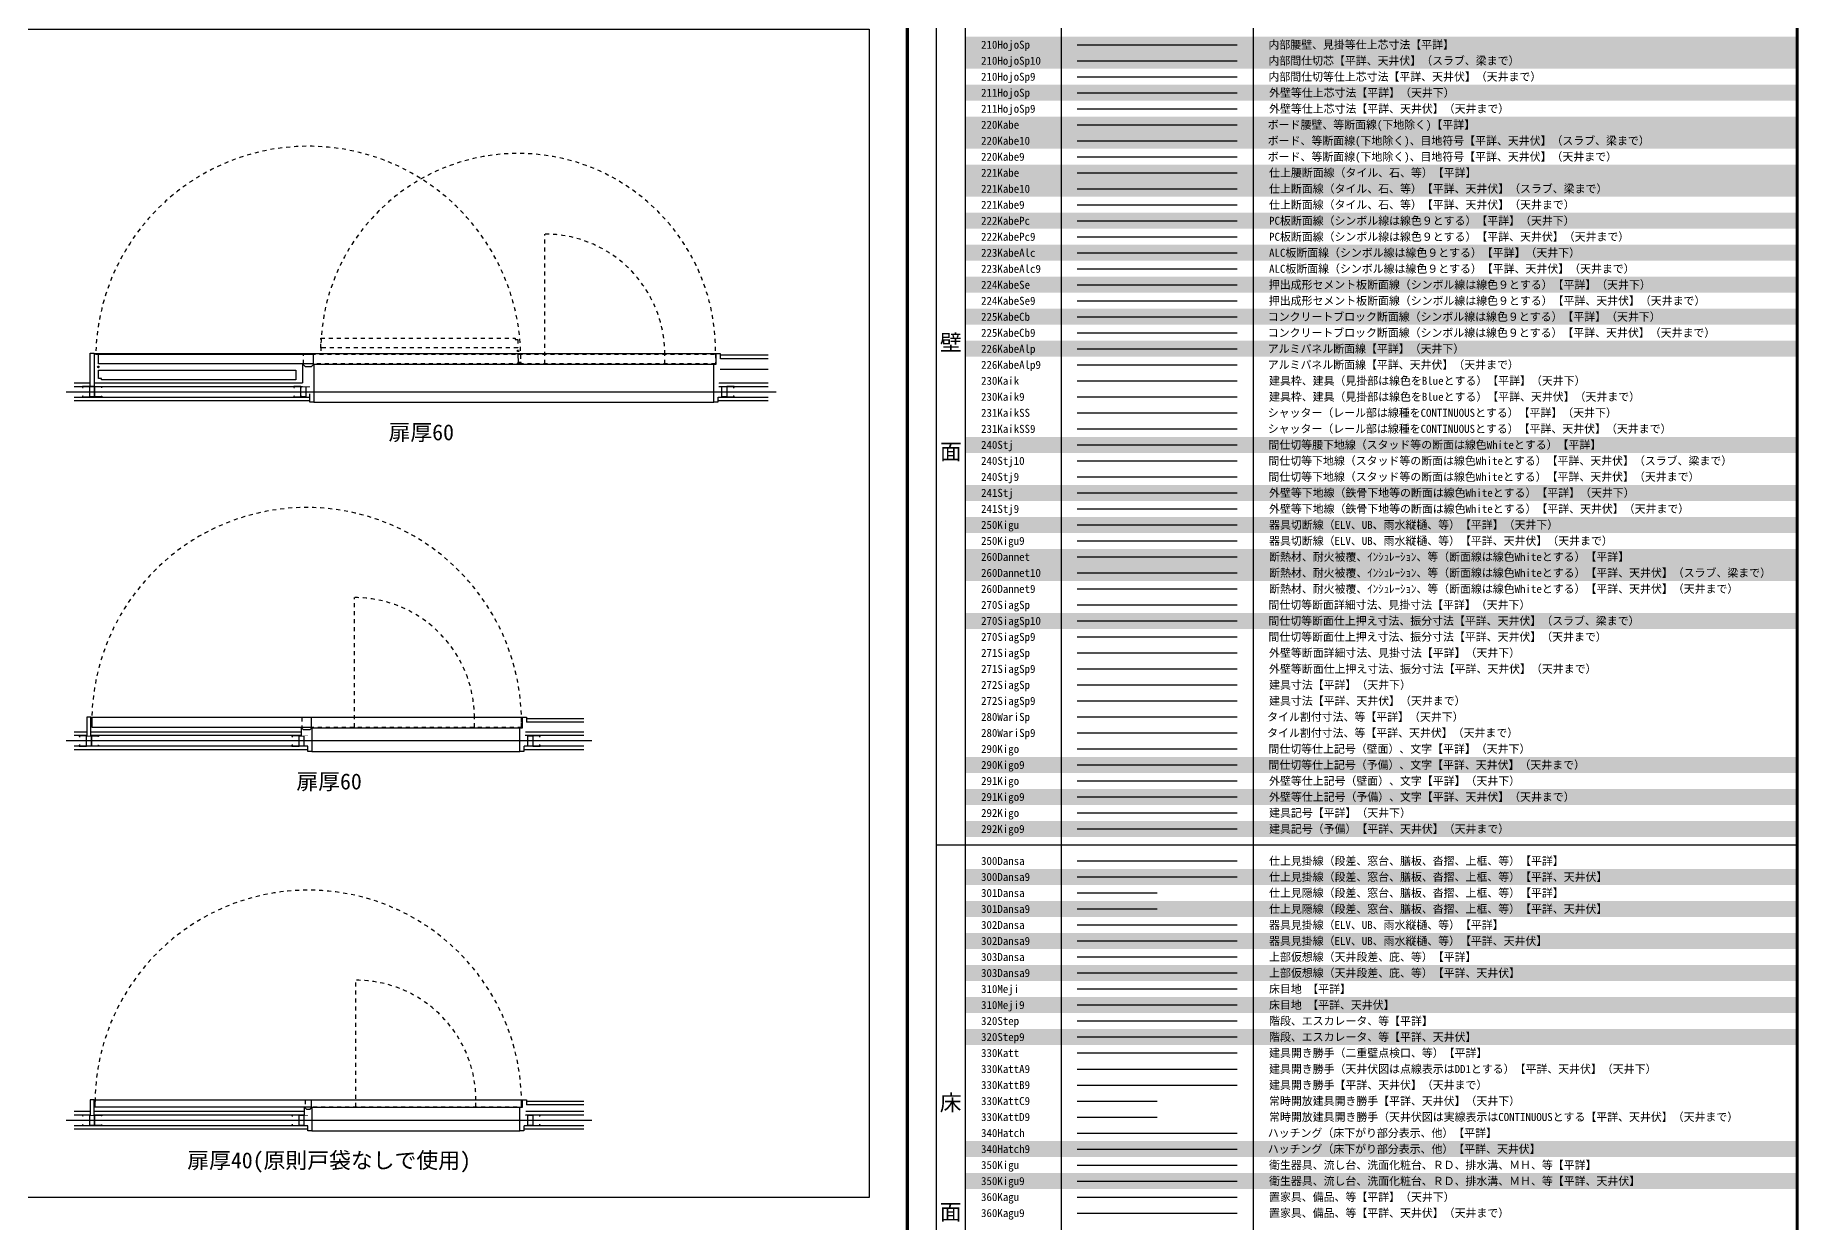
# Model space of a CAD drawing. Header units: millimetres. Extents: x -67913 to 128525, y -54442 to 63422.
# Drawn here: x -30551 to -30000, y -31447 to -31076 of the extents above; entities that cross this region are included whole.
import ezdxf
from ezdxf.enums import TextEntityAlignment as Align

# ---------------------------------------------------------------- set-up
doc = ezdxf.new("R2010")
doc.units = ezdxf.units.MM
doc.header["$LTSCALE"] = 500
for name, pattern in [('DD1', [0.1, 0.05, -0.05]), ('DD11', [0.7, 0.3, -0.1, 0.05, -0.1, 0.05, -0.1]), ('DD2', [0.15, 0.1, -0.05]), ('DD3', [0.2, 0.1, -0.1]), ('DD4', [0.38, 0.3, -0.08]), ('DD6', [0.75, 0.5, -0.1, 0.05, -0.1])]:
    doc.linetypes.add(name, pattern=pattern)
doc.layers.get('0').update_dxf_attribs({"plot": 0})
for name, color, linetype in [('000Waku', 3, 'Continuous'), ('001Waku', 7, 'Continuous'), ('200HojoSn9', 4, 'DD6'), ('210HojoSp', 8, 'Continuous'), ('210HojoSp10', 8, 'Continuous'), ('210HojoSp9', 8, 'Continuous'), ('211HojoSp', 8, 'Continuous'), ('211HojoSp9', 8, 'Continuous'), ('220Kabe', 7, 'Continuous'), ('220Kabe10', 7, 'Continuous'), ('220Kabe9', 7, 'Continuous'), ('221Kabe', 7, 'Continuous'), ('221Kabe10', 7, 'Continuous'), ('221Kabe9', 7, 'Continuous'), ('222KabePc', 7, 'Continuous'), ('222KabePc9', 7, 'Continuous'), ('223KabeAlc', 7, 'Continuous'), ('223KabeAlc9', 7, 'Continuous'), ('224KabeSe', 7, 'Continuous'), ('224KabeSe9', 7, 'Continuous'), ('225KabeCb', 7, 'Continuous'), ('225KabeCb9', 7, 'Continuous'), ('226KabeAlp', 7, 'Continuous'), ('226KabeAlp9', 7, 'Continuous'), ('230Kaik', 7, 'Continuous'), ('230Kaik9', 7, 'Continuous'), ('231KaikSS', 7, 'DD11'), ('231KaikSS9', 7, 'DD11'), ('240Stj', 2, 'Continuous'), ('240Stj10', 2, 'Continuous'), ('240Stj9', 2, 'Continuous'), ('241Sitj9', 2, 'Continuous'), ('241Stj', 2, 'Continuous'), ('250Kigu', 7, 'Continuous'), ('250Kigu9', 7, 'Continuous'), ('260Dannet', 9, 'Continuous'), ('260Dannet10', 9, 'Continuous'), ('260Dannet9', 9, 'Continuous'), ('270SiagSp', 8, 'Continuous'), ('270SiagSp10', 8, 'Continuous'), ('270SiagSp9', 8, 'Continuous'), ('271SiagSp', 8, 'Continuous'), ('271SiagSp9', 8, 'Continuous'), ('272SiagSp', 8, 'Continuous'), ('272SiagSp9', 8, 'Continuous'), ('280WariSp', 8, 'Continuous'), ('280WariSp9', 8, 'Continuous'), ('290Kigo', 8, 'Continuous'), ('290Kigo9', 8, 'Continuous'), ('291Kigo', 8, 'Continuous'), ('291Kigo9', 8, 'Continuous'), ('292Kigo', 8, 'Continuous'), ('292Kigo9', 8, 'Continuous'), ('300Dansa', 4, 'Continuous'), ('300Dansa9', 4, 'Continuous'), ('301Dansa', 9, 'DD1'), ('301Dansa9', 9, 'DD1'), ('302Dansa', 5, 'Continuous'), ('302Dansa9', 5, 'Continuous'), ('303Dansa', 6, 'DD4'), ('303Dansa9', 6, 'DD4'), ('310Meji', 9, 'Continuous'), ('310Meji9', 9, 'Continuous'), ('320Step', 4, 'Continuous'), ('320Step9', 4, 'Continuous'), ('330Katt', 6, 'Continuous'), ('330KattA9', 6, 'Continuous'), ('330KattB9', 6, 'Continuous'), ('330KattC9', 6, 'DD1'), ('330KattD9', 6, 'DD1'), ('340Hatch', 9, 'DD2'), ('340Hatch9', 9, 'DD2'), ('350Kigu', 4, 'Continuous'), ('350Kigu9', 4, 'Continuous'), ('360Kagu', 3, 'DD3'), ('360Kagu9', 3, 'DD3'), ('400Dansa', 4, 'Continuous'), ('403Kaik', 5, 'Continuous')]:
    doc.layers.add(name, color=color, linetype=linetype)
doc.styles.add('ｺﾞｼｯｸ', font='MS Gothic.ttf')
doc.styles.add('ｺﾞｼｯｸ-縦', font='@MS Gothic.ttf')

# ---------------------------------------------------------------- blocks, each defined once
blk = doc.blocks.new('*U106')
at = {"color": 7, "linetype": 'ByBlock', "lineweight": -2}
for points in [[(-27.5, 95.5), (-27.5, 100.5), (-32.5, 100.5), (-32.5, 55.5), (32.5, 55.5), (32.5, 100.5), (27.5, 100.5), (27.5, 95.5)], [(22.5, 55), (32.5, 55), (32.5, 25), (-32.5, 25), (-32.5, 55), (-22.5, 55)]]:
    blk.add_lwpolyline(points, dxfattribs=at)
blk = doc.blocks.new('*U108')
at = {"color": 7, "linetype": 'ByBlock', "lineweight": -2}
blk.add_lwpolyline([(-27.5, 4), (-27.5, -1), (-32.5, -1), (-32.5, 44), (32.5, 44), (32.5, -1), (27.5, -1), (27.5, 4)], dxfattribs=at)
blk = doc.blocks.new('*U105')
for points in [[(-1406, -22), (-1406, 93), (-1381, 93), (-1381, -22)], [(-25, -22), (-66, -22), (-66, 93), (1298, 93), (1298, -121), (-25, -121)]]:
    blk.add_wipeout(points)
at = {"color": 0, "linetype": 'ByBlock', "lineweight": -2}
blk.add_lwpolyline([(-1381, -22), (-1381, 93), (-1406, 93), (-1406, -22)], dxfattribs=at)
blk.add_wipeout([(-66, 93), (1340, 93), (1340, 61), (1325, -89), (1325, -121), (-25, -121), (-25, -89), (-25, -22), (-66, -22)])
at = {"color": 6, "linetype": 'DD1'}
blk.add_line((1015, 30), (1015, 90), dxfattribs=at)
blk.add_lwpolyline([(265, 30), (265, 840, -0.414214), (1015, 90, -0.414214)], format="xyb", dxfattribs=at)
at = {"color": 0, "linetype": 'ByBlock', "lineweight": -2}
blk.add_lwpolyline([(-3, 90), (-1376, 90), (-1376, 30), (-3, 30)], close=True, dxfattribs=at)
for points in [[(-66, -22), (-66, 27), (-55, 15), (-11, 15), (0, 27), (0, -121), (-25, -121), (-25, -89)], [(1325, -89), (1325, -121), (1300, -121), (1300, 27), (1315, 27), (1315, 93), (1340, 93), (1340, 61)]]:
    blk.add_lwpolyline(points, dxfattribs=at)
at = {"color": 6, "linetype": 'DD1'}
blk.add_lwpolyline([(-63, 30), (1310, 30), (1310, 90), (-63, 90)], close=True, dxfattribs=at)
at = {"layer": '330KattD9'}
blk.add_arc((-33, 60), 1343, 359.9984, 180.0016, dxfattribs=at)
at = {"layer": '403Kaik'}
for p, q in [((-1381, 93), (1315, 93)), ((0, 27), (1300, 27)), ((0, -121), (1300, -121))]:
    blk.add_line(p, q, dxfattribs=at)
blk = doc.blocks.new('*U104')
for points in [[(-1398, -22), (-1398, 185), (-1373, 185), (-1373, -22)], [(-70, 184.3), (2540, 183), (2540, 151), (2525, -89), (2525, -121), (-25, -121), (-25, -22), (-70, -22)]]:
    blk.add_wipeout(points)
at = {"color": 6, "linetype": 'DD1'}
blk.add_line((2193, 120), (2193, 180), dxfattribs=at)
blk.add_lwpolyline([(1443, 120), (1443, 930, -0.4142136), (2193, 180, -0.4142136)], format="xyb", dxfattribs=at)
for points in [[(1257, 272), (1275, 272), (1275, 220), (43, 220), (43, 280), (1257, 280), (1257, 272)], [(1275, 123.2), (1293, 123.2), (1293, 120), (-65, 120), (-65, 180), (1275, 180), (1275, 123.2)], [(1296, 128), (1278, 128), (1278, 180), (2510, 180), (2510, 120), (1296, 120), (1296, 128)]]:
    blk.add_lwpolyline(points, dxfattribs=at)
at = {"color": 0, "linetype": 'ByBlock', "lineweight": -2}
blk.add_lwpolyline([(-1398, -22), (-1398, 185), (-1373, 185), (-1373, -22)], close=True, dxfattribs=at)
for points in [[(-1345, 176.8), (-1363, 176.8), (-1363, 180), (-5, 180), (-5, 120), (-1345, 120), (-1345, 176.8)], [(-70, 0), (-70, 117), (-55, 102), (-15, 102), (0, 117), (0, -121), (-25, -121), (-25, -69)], [(2525, -89), (2525, -121), (2500, -121), (2500, 117), (2515, 117), (2515, 183), (2540, 183), (2540, 151)], [(-1327, 28), (-1345, 28), (-1345, 80), (-113, 80), (-113, 20), (-1327, 20), (-1327, 28)]]:
    blk.add_lwpolyline(points, dxfattribs=at)
at = {"color": 6, "linetype": 'DD1'}
blk.add_circle((1276.5, 200), 5, dxfattribs=at)
at = {"color": 0, "linetype": 'ByBlock', "lineweight": -2}
blk.add_circle((-1346.5, 100), 5, dxfattribs=at)
at = {"layer": '330KattD9'}
for centre, radius, end in [((-35, 150), 1328.3, 177.84282), ((1276.5, 200), 1233.5, 180)]:
    blk.add_arc(centre, radius, 0, end, dxfattribs=at)
at = {"layer": '403Kaik'}
for p, q in [((0, 117), (2500, 117)), ((0, -121), (2500, -121))]:
    blk.add_line(p, q, dxfattribs=at)
blk.add_lwpolyline([(-1373, 185), (2515, 183)], dxfattribs=at)
blk = doc.blocks.new('*U101')
for points in [[(-1386, -22), (-1386, 73), (-1361, 73), (-1361, -22)], [(-25, -22), (-46, -22), (-46, 73), (1298, 73), (1298, -121), (-25, -121)]]:
    blk.add_wipeout(points)
at = {"color": 0, "linetype": 'ByBlock', "lineweight": -2}
blk.add_lwpolyline([(-1361, -22), (-1361, 73), (-1386, 73), (-1386, -22)], dxfattribs=at)
blk.add_wipeout([(-46, 73), (1340, 73), (1340, 41), (1325, -89), (1325, -121), (-25, -121), (-25, -89), (-25, -22), (-46, -22)])
at = {"color": 6, "linetype": 'DD1'}
blk.add_line((1025, 30), (1025, 70), dxfattribs=at)
blk.add_lwpolyline([(275, 30), (275, 820, -0.414214), (1025, 70, -0.414214)], format="xyb", dxfattribs=at)
at = {"color": 0, "linetype": 'ByBlock', "lineweight": -2}
blk.add_lwpolyline([(-3, 70), (-1356, 70), (-1356, 30), (-3, 30)], close=True, dxfattribs=at)
for points in [[(-46, -22), (-46, 27), (-35, 15), (-11, 15), (0, 27), (0, -121), (-25, -121), (-25, -89)], [(1325, -89), (1325, -121), (1300, -121), (1300, 27), (1315, 27), (1315, 73), (1340, 73), (1340, 41)]]:
    blk.add_lwpolyline(points, dxfattribs=at)
at = {"color": 6, "linetype": 'DD1'}
blk.add_lwpolyline([(-43, 30), (1310, 30), (1310, 70), (-43, 70)], close=True, dxfattribs=at)
at = {"layer": '330KattD9'}
blk.add_arc((-23, 50), 1333, 359.9984, 180.0016, dxfattribs=at)
at = {"layer": '403Kaik'}
for p, q in [((-1361, 73), (1315, 73)), ((0, 27), (1300, 27)), ((0, -121), (1300, -121))]:
    blk.add_line(p, q, dxfattribs=at)

msp = doc.modelspace()

# ---------------------------------------------------------------- hatches: boundary and pattern name
at = {"layer": '220Kabe'}
for points in [[(-30000, -31081.5), (-30000, -31076.5), (-30260, -31076.5), (-30260, -31081.5)], [(-30000, -31096.5), (-30000, -31091.5), (-30260, -31091.5), (-30260, -31096.5)], [(-30000, -31106.5), (-30000, -31101.5), (-30260, -31101.5), (-30260, -31106.5)], [(-30000, -31121.5), (-30000, -31116.5), (-30260, -31116.5), (-30260, -31121.5)], [(-30000, -31136.5), (-30000, -31131.5), (-30260, -31131.5), (-30260, -31136.5)], [(-30000, -31146.5), (-30000, -31141.5), (-30260, -31141.5), (-30260, -31146.5)], [(-30000, -31156.5), (-30000, -31151.5), (-30260, -31151.5), (-30260, -31156.5)], [(-30000, -31166.5), (-30000, -31161.5), (-30260, -31161.5), (-30260, -31166.5)], [(-30000, -31176.5), (-30000, -31171.5), (-30260, -31171.5), (-30260, -31176.5)], [(-30000, -31206.5), (-30000, -31201.5), (-30260, -31201.5), (-30260, -31206.5)], [(-30000, -31221.5), (-30000, -31216.5), (-30260, -31216.5), (-30260, -31221.5)], [(-30000, -31231.5), (-30000, -31226.5), (-30260, -31226.5), (-30260, -31231.5)], [(-30000, -31241.5), (-30000, -31236.5), (-30260, -31236.5), (-30260, -31241.5)], [(-30000, -31306.5), (-30000, -31301.5), (-30260, -31301.5), (-30260, -31306.5)], [(-30000, -31316.5), (-30000, -31311.5), (-30260, -31311.5), (-30260, -31316.5)], [(-30000, -31326.5), (-30000, -31321.5), (-30260, -31321.5), (-30260, -31326.5)], [(-30000, -31341.5), (-30000, -31336.5), (-30260, -31336.5), (-30260, -31341.5)], [(-30000, -31351.5), (-30000, -31346.5), (-30260, -31346.5), (-30260, -31351.5)], [(-30000, -31361.5), (-30000, -31356.5), (-30260, -31356.5), (-30260, -31361.5)], [(-30000, -31371.5), (-30000, -31366.5), (-30260, -31366.5), (-30260, -31371.5)], [(-30000, -31381.5), (-30000, -31376.5), (-30260, -31376.5), (-30260, -31381.5)], [(-30000, -31391.5), (-30000, -31386.5), (-30260, -31386.5), (-30260, -31391.5)], [(-30000, -31426.5), (-30000, -31421.5), (-30260, -31421.5), (-30260, -31426.5)], [(-30000, -31436.5), (-30000, -31431.5), (-30260, -31431.5), (-30260, -31436.5)]]:
    msp.add_hatch(color=241, dxfattribs=at).paths.add_polyline_path(points)
at = {"layer": '400Dansa'}
for points in [[(-30000, -31086.5), (-30000, -31081.5), (-30260, -31081.5), (-30260, -31086.5)], [(-30000, -31111.5), (-30000, -31106.5), (-30260, -31106.5), (-30260, -31111.5)], [(-30000, -31126.5), (-30000, -31121.5), (-30260, -31121.5), (-30260, -31126.5)], [(-30000, -31246.5), (-30000, -31241.5), (-30260, -31241.5), (-30260, -31246.5)], [(-30000, -31261.5), (-30000, -31256.5), (-30260, -31256.5), (-30260, -31261.5)]]:
    msp.add_hatch(color=241, dxfattribs=at).paths.add_polyline_path(points)

# ---------------------------------------------------------------- linework, layer by layer
at = {"layer": '000Waku'}
for p, q in [((-30260, -30015), (-30260, -31899)), ((-30230, -30015), (-30230, -31899)), ((-30170, -30015), (-30170, -31899)), ((-30269, -30104), (-30269, -31809)), ((-30269, -31329), (-30000, -31329))]:
    msp.add_line(p, q, dxfattribs=at)
at = {"layer": '000Waku', "const_width": 1}
msp.add_lwpolyline([(-30000, -31899), (-30278, -31899), (-30278, -30000), (-30000, -30000)], close=True, dxfattribs=at)
at = {"layer": '000Waku', "color": 7}
msp.add_lwpolyline([(-30965, -31074.1422), (-30290, -31074.1422), (-30290, -31439.1422), (-30965, -31439.1422)], close=True, dxfattribs=at)
at = {"layer": '210HojoSp'}
msp.add_line((-30225, -31079), (-30175, -31079), dxfattribs=at)
at = {"layer": '210HojoSp10'}
msp.add_line((-30225, -31084), (-30175, -31084), dxfattribs=at)
at = {"layer": '210HojoSp9'}
msp.add_line((-30225, -31089), (-30175, -31089), dxfattribs=at)
at = {"layer": '211HojoSp'}
msp.add_line((-30225, -31094), (-30175, -31094), dxfattribs=at)
at = {"layer": '211HojoSp9'}
msp.add_line((-30225, -31099), (-30175, -31099), dxfattribs=at)
at = {"layer": '220Kabe'}
msp.add_line((-30225, -31104), (-30175, -31104), dxfattribs=at)
at = {"layer": '220Kabe10'}
msp.add_line((-30225, -31109), (-30175, -31109), dxfattribs=at)
at = {"layer": '220Kabe9'}
msp.add_line((-30225, -31114), (-30175, -31114), dxfattribs=at)
at = {"layer": '221Kabe'}
msp.add_line((-30225, -31119), (-30175, -31119), dxfattribs=at)
at = {"layer": '221Kabe10'}
msp.add_line((-30225, -31124), (-30175, -31124), dxfattribs=at)
at = {"layer": '221Kabe9'}
for p, q in [((-30225, -31129), (-30175, -31129)), ((-30321.4658, -31175.9922), (-30336.4658, -31175.9922)), ((-30538.3658, -31184.6422), (-30321.4658, -31184.6422)), ((-30538.3658, -31190.1922), (-30321.4658, -31190.1922)), ((-30379.0658, -31289.5747), (-30397.0658, -31289.5747)), ((-30379.0658, -31293.7247), (-30538.3658, -31293.7247)), ((-30379.0658, -31299.2747), (-30538.3658, -31299.2747)), ((-30379.0658, -31412.2747), (-30538.3658, -31412.2747)), ((-30379.0658, -31409.1247), (-30397.0658, -31409.1247)), ((-30379.0658, -31417.8247), (-30538.3658, -31417.8247))]:
    msp.add_line(p, q, dxfattribs=at)
at = {"layer": '222KabePc'}
msp.add_line((-30225, -31134), (-30175, -31134), dxfattribs=at)
at = {"layer": '222KabePc9'}
msp.add_line((-30225, -31139), (-30175, -31139), dxfattribs=at)
at = {"layer": '223KabeAlc'}
msp.add_line((-30225, -31144), (-30175, -31144), dxfattribs=at)
at = {"layer": '223KabeAlc9'}
msp.add_line((-30225, -31149), (-30175, -31149), dxfattribs=at)
at = {"layer": '224KabeSe'}
msp.add_line((-30225, -31154), (-30175, -31154), dxfattribs=at)
at = {"layer": '224KabeSe9'}
msp.add_line((-30225, -31159), (-30175, -31159), dxfattribs=at)
at = {"layer": '225KabeCb'}
msp.add_line((-30225, -31164), (-30175, -31164), dxfattribs=at)
at = {"layer": '225KabeCb9'}
msp.add_line((-30225, -31169), (-30175, -31169), dxfattribs=at)
at = {"layer": '226KabeAlp'}
msp.add_line((-30225, -31174), (-30175, -31174), dxfattribs=at)
at = {"layer": '226KabeAlp9'}
msp.add_line((-30225, -31179), (-30175, -31179), dxfattribs=at)
at = {"layer": '230Kaik'}
msp.add_line((-30225, -31184), (-30175, -31184), dxfattribs=at)
at = {"layer": '230Kaik9'}
msp.add_line((-30225, -31189), (-30175, -31189), dxfattribs=at)
at = {"layer": '231KaikSS'}
msp.add_line((-30225, -31194), (-30175, -31194), dxfattribs=at)
at = {"layer": '231KaikSS9'}
msp.add_line((-30225, -31199), (-30175, -31199), dxfattribs=at)
at = {"layer": '240Stj'}
msp.add_line((-30225, -31204), (-30175, -31204), dxfattribs=at)
at = {"layer": '240Stj10'}
msp.add_line((-30225, -31209), (-30175, -31209), dxfattribs=at)
at = {"layer": '240Stj9'}
for p, q in [((-30321.4658, -31177.0922), (-30336.4658, -31177.0922)), ((-30321.4658, -31180.4422), (-30336.4658, -31180.4422)), ((-30538.3658, -31185.7422), (-30321.4658, -31185.7422)), ((-30538.3658, -31189.0922), (-30321.4658, -31189.0922)), ((-30225, -31214), (-30175, -31214)), ((-30379.0658, -31290.6747), (-30397.0658, -31290.6747)), ((-30379.0658, -31294.8247), (-30538.3658, -31294.8247)), ((-30379.0658, -31298.1747), (-30538.3658, -31298.1747)), ((-30379.0658, -31413.3747), (-30538.3658, -31413.3747)), ((-30379.0658, -31410.2247), (-30397.0658, -31410.2247)), ((-30379.0658, -31416.7247), (-30538.3658, -31416.7247))]:
    msp.add_line(p, q, dxfattribs=at)
at = {"layer": '241Sitj9'}
msp.add_line((-30225, -31224), (-30175, -31224), dxfattribs=at)
at = {"layer": '241Stj'}
msp.add_line((-30225, -31219), (-30175, -31219), dxfattribs=at)
at = {"layer": '250Kigu'}
msp.add_line((-30225, -31229), (-30175, -31229), dxfattribs=at)
at = {"layer": '250Kigu9'}
msp.add_line((-30225, -31234), (-30175, -31234), dxfattribs=at)
at = {"layer": '260Dannet'}
msp.add_line((-30225, -31239), (-30175, -31239), dxfattribs=at)
at = {"layer": '260Dannet10'}
msp.add_line((-30225, -31244), (-30175, -31244), dxfattribs=at)
at = {"layer": '260Dannet9'}
msp.add_line((-30225, -31249), (-30175, -31249), dxfattribs=at)
at = {"layer": '270SiagSp'}
msp.add_line((-30225, -31254), (-30175, -31254), dxfattribs=at)
at = {"layer": '270SiagSp10'}
msp.add_line((-30225, -31259), (-30175, -31259), dxfattribs=at)
at = {"layer": '270SiagSp9'}
msp.add_line((-30225, -31264), (-30175, -31264), dxfattribs=at)
at = {"layer": '271SiagSp'}
msp.add_line((-30225, -31269), (-30175, -31269), dxfattribs=at)
at = {"layer": '271SiagSp9'}
msp.add_line((-30225, -31274), (-30175, -31274), dxfattribs=at)
at = {"layer": '272SiagSp'}
msp.add_line((-30225, -31279), (-30175, -31279), dxfattribs=at)
at = {"layer": '272SiagSp9'}
msp.add_line((-30225, -31284), (-30175, -31284), dxfattribs=at)
at = {"layer": '280WariSp'}
msp.add_line((-30225, -31289), (-30175, -31289), dxfattribs=at)
at = {"layer": '280WariSp9'}
msp.add_line((-30225, -31294), (-30175, -31294), dxfattribs=at)
at = {"layer": '290Kigo'}
msp.add_line((-30225, -31299), (-30175, -31299), dxfattribs=at)
at = {"layer": '290Kigo9'}
msp.add_line((-30225, -31304), (-30175, -31304), dxfattribs=at)
at = {"layer": '291Kigo'}
msp.add_line((-30225, -31309), (-30175, -31309), dxfattribs=at)
at = {"layer": '291Kigo9'}
msp.add_line((-30225, -31314), (-30175, -31314), dxfattribs=at)
at = {"layer": '292Kigo'}
msp.add_line((-30225, -31319), (-30175, -31319), dxfattribs=at)
at = {"layer": '292Kigo9'}
msp.add_line((-30225, -31324), (-30175, -31324), dxfattribs=at)
at = {"layer": '300Dansa'}
msp.add_line((-30225, -31334), (-30175, -31334), dxfattribs=at)
at = {"layer": '300Dansa9'}
msp.add_line((-30225, -31339), (-30175, -31339), dxfattribs=at)
at = {"layer": '301Dansa'}
msp.add_line((-30225, -31344), (-30175, -31344), dxfattribs=at)
at = {"layer": '301Dansa9'}
msp.add_line((-30225, -31349), (-30175, -31349), dxfattribs=at)
at = {"layer": '302Dansa'}
msp.add_line((-30225, -31354), (-30175, -31354), dxfattribs=at)
at = {"layer": '302Dansa9'}
msp.add_line((-30225, -31359), (-30175, -31359), dxfattribs=at)
at = {"layer": '303Dansa'}
msp.add_line((-30225, -31364), (-30175, -31364), dxfattribs=at)
at = {"layer": '303Dansa9'}
msp.add_line((-30225, -31369), (-30175, -31369), dxfattribs=at)
at = {"layer": '310Meji'}
msp.add_line((-30225, -31374), (-30175, -31374), dxfattribs=at)
at = {"layer": '310Meji9'}
msp.add_line((-30225, -31379), (-30175, -31379), dxfattribs=at)
at = {"layer": '320Step'}
msp.add_line((-30225, -31384), (-30175, -31384), dxfattribs=at)
at = {"layer": '320Step9'}
msp.add_line((-30225, -31389), (-30175, -31389), dxfattribs=at)
at = {"layer": '330Katt'}
msp.add_line((-30225, -31394), (-30175, -31394), dxfattribs=at)
at = {"layer": '330KattA9'}
msp.add_line((-30225, -31399), (-30175, -31399), dxfattribs=at)
at = {"layer": '330KattB9'}
msp.add_line((-30225, -31404), (-30175, -31404), dxfattribs=at)
at = {"layer": '330KattC9'}
msp.add_line((-30225, -31409), (-30175, -31409), dxfattribs=at)
at = {"layer": '330KattD9'}
msp.add_line((-30225, -31414), (-30175, -31414), dxfattribs=at)
at = {"layer": '340Hatch'}
msp.add_line((-30225, -31419), (-30175, -31419), dxfattribs=at)
at = {"layer": '340Hatch9'}
msp.add_line((-30225, -31424), (-30175, -31424), dxfattribs=at)
at = {"layer": '350Kigu'}
msp.add_line((-30225, -31429), (-30175, -31429), dxfattribs=at)
at = {"layer": '350Kigu9'}
msp.add_line((-30225, -31434), (-30175, -31434), dxfattribs=at)
at = {"layer": '360Kagu'}
msp.add_line((-30225, -31439), (-30175, -31439), dxfattribs=at)
at = {"layer": '360Kagu9'}
msp.add_line((-30225, -31444), (-30175, -31444), dxfattribs=at)

# ---------------------------------------------------------------- block references
at = {"layer": '240Stj9', "xscale": 0.05, "yscale": 0.05, "zscale": 0.05}
for name, p, rotation in [('*U106', (-30530.7408, -31187.4172), 90), ('*U108', (-30529.7658, -31187.4172), 90.00000000000004), ('*U106', (-30464.7158, -31187.4172), 89.9999999999864), ('*U106', (-30337.2158, -31187.4172), 270), ('*U106', (-30531.7408, -31296.4997), 90), ('*U108', (-30530.7658, -31296.4997), 90.00000000000004), ('*U106', (-30465.3158, -31296.4997), 89.9999999999864), ('*U106', (-30397.8158, -31296.4997), 270), ('*U106', (-30530.7408, -31415.0497), 90), ('*U108', (-30529.7658, -31415.0497), 90.00000000000004), ('*U106', (-30465.3158, -31415.0497), 89.9999999999864), ('*U106', (-30397.8158, -31415.0497), 270)]:
    msp.add_blockref(name, p, dxfattribs=dict(at, rotation=rotation))

# ---------------------------------------------------------------- texts
at = {"layer": '000Waku', "color": 8, "style": 'ｺﾞｼｯｸ'}
for s, p in [('扉厚60', (-30429.9158, -31200.1922)), ('扉厚60', (-30458.7158, -31309.2747)), ('扉厚40(原則戸袋なしで使用)', (-30458.7158, -31427.8247))]:
    msp.add_text(s, height=5, dxfattribs=at).set_placement(p, align=Align.MIDDLE)
at = {"layer": '001Waku', "style": 'ｺﾞｼｯｸ-縦'}
for s, p in [('壁\u3000\u3000\u3000\u3000面', (-30264.5, -31189)), ('床\u3000\u3000\u3000\u3000面', (-30264.5, -31426.5))]:
    msp.add_text(s, height=5, rotation=270, dxfattribs=at).set_placement(p, align=Align.MIDDLE)
at = {"layer": '210HojoSp', "style": 'ｺﾞｼｯｸ'}
for s, p in [('内部腰壁、見掛等仕上芯寸法【平詳】', (-30165.2, -31079)), ('210HojoSp', (-30255, -31079))]:
    msp.add_text(s, height=2.5, dxfattribs=at).set_placement(p, align=Align.MIDDLE_LEFT)
at = {"layer": '210HojoSp10', "style": 'ｺﾞｼｯｸ'}
for s, p in [('210HojoSp10', (-30255, -31084)), ('内部間仕切芯【平詳、天井伏】（スラブ、梁まで）', (-30165.2, -31084))]:
    msp.add_text(s, height=2.5, dxfattribs=at).set_placement(p, align=Align.MIDDLE_LEFT)
at = {"layer": '210HojoSp9', "style": 'ｺﾞｼｯｸ'}
for s, p in [('210HojoSp9', (-30255, -31089)), ('内部間仕切等仕上芯寸法【平詳、天井伏】（天井まで）', (-30165.2, -31089))]:
    msp.add_text(s, height=2.5, dxfattribs=at).set_placement(p, align=Align.MIDDLE_LEFT)
at = {"layer": '211HojoSp', "style": 'ｺﾞｼｯｸ'}
for s, p in [('211HojoSp', (-30255, -31094)), ('外壁等仕上芯寸法【平詳】（天井下）', (-30165, -31094))]:
    msp.add_text(s, height=2.5, dxfattribs=at).set_placement(p, align=Align.MIDDLE_LEFT)
at = {"layer": '211HojoSp9', "style": 'ｺﾞｼｯｸ'}
for s, p in [('211HojoSp9', (-30255, -31099)), ('外壁等仕上芯寸法【平詳、天井伏】（天井まで）', (-30165, -31099))]:
    msp.add_text(s, height=2.5, dxfattribs=at).set_placement(p, align=Align.MIDDLE_LEFT)
at = {"layer": '220Kabe', "style": 'ｺﾞｼｯｸ'}
for s, p in [('220Kabe', (-30255, -31104)), ('ボード腰壁、等断面線(下地除く)【平詳】', (-30165.4, -31104))]:
    msp.add_text(s, height=2.5, dxfattribs=at).set_placement(p, align=Align.MIDDLE_LEFT)
at = {"layer": '220Kabe10', "style": 'ｺﾞｼｯｸ'}
for s, p in [('220Kabe10', (-30255, -31109)), ('ボード、等断面線(下地除く)、目地符号【平詳、天井伏】（スラブ、梁まで）', (-30165.4, -31109))]:
    msp.add_text(s, height=2.5, dxfattribs=at).set_placement(p, align=Align.MIDDLE_LEFT)
at = {"layer": '220Kabe9', "style": 'ｺﾞｼｯｸ'}
for s, p in [('220Kabe9', (-30255, -31114)), ('ボード、等断面線(下地除く)、目地符号【平詳、天井伏】（天井まで）', (-30165.4, -31114))]:
    msp.add_text(s, height=2.5, dxfattribs=at).set_placement(p, align=Align.MIDDLE_LEFT)
at = {"layer": '221Kabe', "style": 'ｺﾞｼｯｸ'}
for s, p in [('221Kabe', (-30255, -31119)), ('仕上腰断面線（タイル、石、等）【平詳】', (-30165, -31119))]:
    msp.add_text(s, height=2.5, dxfattribs=at).set_placement(p, align=Align.MIDDLE_LEFT)
at = {"layer": '221Kabe10', "style": 'ｺﾞｼｯｸ'}
for s, p in [('221Kabe10', (-30255, -31124)), ('仕上断面線（タイル、石、等）【平詳、天井伏】（スラブ、梁まで）', (-30165, -31124))]:
    msp.add_text(s, height=2.5, dxfattribs=at).set_placement(p, align=Align.MIDDLE_LEFT)
at = {"layer": '221Kabe9', "style": 'ｺﾞｼｯｸ'}
for s, p in [('221Kabe9', (-30255, -31129)), ('仕上断面線（タイル、石、等）【平詳、天井伏】（天井まで）', (-30165, -31129))]:
    msp.add_text(s, height=2.5, dxfattribs=at).set_placement(p, align=Align.MIDDLE_LEFT)
at = {"layer": '222KabePc', "style": 'ｺﾞｼｯｸ'}
for s, p in [('222KabePc', (-30255, -31134)), ('PC板断面線（シンボル線は線色９とする）【平詳】（天井下）', (-30165, -31134))]:
    msp.add_text(s, height=2.5, dxfattribs=at).set_placement(p, align=Align.MIDDLE_LEFT)
at = {"layer": '222KabePc9', "style": 'ｺﾞｼｯｸ'}
for s, p in [('222KabePc9', (-30255, -31139)), ('PC板断面線（シンボル線は線色９とする）【平詳、天井伏】（天井まで）', (-30165, -31139))]:
    msp.add_text(s, height=2.5, dxfattribs=at).set_placement(p, align=Align.MIDDLE_LEFT)
at = {"layer": '223KabeAlc', "style": 'ｺﾞｼｯｸ'}
for s, p in [('223KabeAlc', (-30255, -31144)), ('ALC板断面線（シンボル線は線色９とする）【平詳】（天井下）', (-30165, -31144))]:
    msp.add_text(s, height=2.5, dxfattribs=at).set_placement(p, align=Align.MIDDLE_LEFT)
at = {"layer": '223KabeAlc9', "style": 'ｺﾞｼｯｸ'}
for s, p in [('223KabeAlc9', (-30255, -31149)), ('ALC板断面線（シンボル線は線色９とする）【平詳、天井伏】（天井まで）', (-30165, -31149))]:
    msp.add_text(s, height=2.5, dxfattribs=at).set_placement(p, align=Align.MIDDLE_LEFT)
at = {"layer": '224KabeSe', "style": 'ｺﾞｼｯｸ'}
for s, p in [('224KabeSe', (-30255, -31154)), ('押出成形セメント板断面線（シンボル線は線色９とする）【平詳】（天井下）', (-30165.0714, -31154))]:
    msp.add_text(s, height=2.5, dxfattribs=at).set_placement(p, align=Align.MIDDLE_LEFT)
at = {"layer": '224KabeSe9', "style": 'ｺﾞｼｯｸ'}
for s, p in [('224KabeSe9', (-30255, -31159)), ('押出成形セメント板断面線（シンボル線は線色９とする）【平詳、天井伏】（天井まで）', (-30165.0714, -31159))]:
    msp.add_text(s, height=2.5, dxfattribs=at).set_placement(p, align=Align.MIDDLE_LEFT)
at = {"layer": '225KabeCb', "style": 'ｺﾞｼｯｸ'}
for s, p in [('225KabeCb', (-30255, -31164)), ('コンクリートブロック断面線（シンボル線は線色９とする）【平詳】（天井下）', (-30165.4, -31164))]:
    msp.add_text(s, height=2.5, dxfattribs=at).set_placement(p, align=Align.MIDDLE_LEFT)
at = {"layer": '225KabeCb9', "style": 'ｺﾞｼｯｸ'}
for s, p in [('225KabeCb9', (-30255, -31169)), ('コンクリートブロック断面線（シンボル線は線色９とする）【平詳、天井伏】（天井まで）', (-30165.4, -31169))]:
    msp.add_text(s, height=2.5, dxfattribs=at).set_placement(p, align=Align.MIDDLE_LEFT)
at = {"layer": '226KabeAlp', "style": 'ｺﾞｼｯｸ'}
for s, p in [('226KabeAlp', (-30255, -31174)), ('アルミパネル断面線【平詳】（天井下）', (-30165.4, -31174))]:
    msp.add_text(s, height=2.5, dxfattribs=at).set_placement(p, align=Align.MIDDLE_LEFT)
at = {"layer": '226KabeAlp9', "style": 'ｺﾞｼｯｸ'}
for s, p in [('226KabeAlp9', (-30255, -31179)), ('アルミパネル断面線【平詳、天井伏】（天井まで）', (-30165.4, -31179))]:
    msp.add_text(s, height=2.5, dxfattribs=at).set_placement(p, align=Align.MIDDLE_LEFT)
at = {"layer": '230Kaik', "style": 'ｺﾞｼｯｸ'}
for s, p in [('230Kaik', (-30255, -31184)), ('建具枠、建具（見掛部は線色をBlueとする）【平詳】（天井下）', (-30165, -31184))]:
    msp.add_text(s, height=2.5, dxfattribs=at).set_placement(p, align=Align.MIDDLE_LEFT)
at = {"layer": '230Kaik9', "style": 'ｺﾞｼｯｸ'}
for s, p in [('230Kaik9', (-30255, -31189)), ('建具枠、建具（見掛部は線色をBlueとする）【平詳、天井伏】（天井まで）', (-30165, -31189))]:
    msp.add_text(s, height=2.5, dxfattribs=at).set_placement(p, align=Align.MIDDLE_LEFT)
at = {"layer": '231KaikSS', "style": 'ｺﾞｼｯｸ'}
for s, p in [('231KaikSS', (-30255, -31194)), ('シャッター（レール部は線種をCONTINUOUSとする）【平詳】（天井下）', (-30165.4, -31194))]:
    msp.add_text(s, height=2.5, dxfattribs=at).set_placement(p, align=Align.MIDDLE_LEFT)
at = {"layer": '231KaikSS9', "style": 'ｺﾞｼｯｸ'}
for s, p in [('231KaikSS9', (-30255, -31199)), ('シャッター（レール部は線種をCONTINUOUSとする）【平詳、天井伏】（天井まで）', (-30165.4, -31199))]:
    msp.add_text(s, height=2.5, dxfattribs=at).set_placement(p, align=Align.MIDDLE_LEFT)
at = {"layer": '240Stj', "style": 'ｺﾞｼｯｸ'}
for s, p in [('240Stj', (-30255, -31204)), ('間仕切等腰下地線（スタッド等の断面は線色Whiteとする）【平詳】', (-30165.2, -31204))]:
    msp.add_text(s, height=2.5, dxfattribs=at).set_placement(p, align=Align.MIDDLE_LEFT)
at = {"layer": '240Stj10', "style": 'ｺﾞｼｯｸ'}
for s, p in [('240Stj10', (-30255, -31209)), ('間仕切等下地線（スタッド等の断面は線色Whiteとする）【平詳、天井伏】（スラブ、梁まで）', (-30165.2, -31209))]:
    msp.add_text(s, height=2.5, dxfattribs=at).set_placement(p, align=Align.MIDDLE_LEFT)
at = {"layer": '240Stj9', "style": 'ｺﾞｼｯｸ'}
for s, p in [('240Stj9', (-30255, -31214)), ('間仕切等下地線（スタッド等の断面は線色Whiteとする）【平詳、天井伏】（天井まで）', (-30165.2, -31214))]:
    msp.add_text(s, height=2.5, dxfattribs=at).set_placement(p, align=Align.MIDDLE_LEFT)
at = {"layer": '241Sitj9', "style": 'ｺﾞｼｯｸ'}
for s, p in [('241Stj9', (-30255, -31224)), ('外壁等下地線（鉄骨下地等の断面は線色Whiteとする）【平詳、天井伏】（天井まで）', (-30165, -31224))]:
    msp.add_text(s, height=2.5, dxfattribs=at).set_placement(p, align=Align.MIDDLE_LEFT)
at = {"layer": '241Stj', "style": 'ｺﾞｼｯｸ'}
for s, p in [('241Stj', (-30255, -31219)), ('外壁等下地線（鉄骨下地等の断面は線色Whiteとする）【平詳】（天井下）', (-30165, -31219))]:
    msp.add_text(s, height=2.5, dxfattribs=at).set_placement(p, align=Align.MIDDLE_LEFT)
at = {"layer": '250Kigu', "style": 'ｺﾞｼｯｸ'}
for s, p in [('250Kigu', (-30255, -31229)), ('器具切断線（ELV、UB、雨水縦樋、等）【平詳】（天井下）', (-30165, -31229))]:
    msp.add_text(s, height=2.5, dxfattribs=at).set_placement(p, align=Align.MIDDLE_LEFT)
at = {"layer": '250Kigu9', "style": 'ｺﾞｼｯｸ'}
for s, p in [('250Kigu9', (-30255, -31234)), ('器具切断線（ELV、UB、雨水縦樋、等）【平詳、天井伏】（天井まで）', (-30165, -31234))]:
    msp.add_text(s, height=2.5, dxfattribs=at).set_placement(p, align=Align.MIDDLE_LEFT)
at = {"layer": '260Dannet', "style": 'ｺﾞｼｯｸ'}
for s, p in [('断熱材、耐火被覆、ｲﾝｼｭﾚｰｼｮﾝ、等（断面線は線色Whiteとする）【平詳】', (-30165, -31239)), ('260Dannet', (-30255, -31239))]:
    msp.add_text(s, height=2.5, dxfattribs=at).set_placement(p, align=Align.MIDDLE_LEFT)
at = {"layer": '260Dannet10', "style": 'ｺﾞｼｯｸ'}
for s, p in [('260Dannet10', (-30255, -31244)), ('断熱材、耐火被覆、ｲﾝｼｭﾚｰｼｮﾝ、等（断面線は線色Whiteとする）【平詳、天井伏】（スラブ、梁まで）', (-30165, -31244))]:
    msp.add_text(s, height=2.5, dxfattribs=at).set_placement(p, align=Align.MIDDLE_LEFT)
at = {"layer": '260Dannet9', "style": 'ｺﾞｼｯｸ'}
for s, p in [('260Dannet9', (-30255, -31249)), ('断熱材、耐火被覆、ｲﾝｼｭﾚｰｼｮﾝ、等（断面線は線色Whiteとする）【平詳、天井伏】（天井まで）', (-30165, -31249))]:
    msp.add_text(s, height=2.5, dxfattribs=at).set_placement(p, align=Align.MIDDLE_LEFT)
at = {"layer": '270SiagSp', "style": 'ｺﾞｼｯｸ'}
for s, p in [('270SiagSp', (-30255, -31254)), ('間仕切等断面詳細寸法、見掛寸法【平詳】（天井下）', (-30165.2, -31254))]:
    msp.add_text(s, height=2.5, dxfattribs=at).set_placement(p, align=Align.MIDDLE_LEFT)
at = {"layer": '270SiagSp10', "style": 'ｺﾞｼｯｸ'}
for s, p in [('270SiagSp10', (-30255, -31259)), ('間仕切等断面仕上押え寸法、振分寸法【平詳、天井伏】（スラブ、梁まで）', (-30165.2, -31259))]:
    msp.add_text(s, height=2.5, dxfattribs=at).set_placement(p, align=Align.MIDDLE_LEFT)
at = {"layer": '270SiagSp9', "style": 'ｺﾞｼｯｸ'}
for s, p in [('270SiagSp9', (-30255, -31264)), ('間仕切等断面仕上押え寸法、振分寸法【平詳、天井伏】（天井まで）', (-30165.2, -31264))]:
    msp.add_text(s, height=2.5, dxfattribs=at).set_placement(p, align=Align.MIDDLE_LEFT)
at = {"layer": '271SiagSp', "style": 'ｺﾞｼｯｸ'}
for s, p in [('271SiagSp', (-30255, -31269)), ('外壁等断面詳細寸法、見掛寸法【平詳】（天井下）', (-30165, -31269))]:
    msp.add_text(s, height=2.5, dxfattribs=at).set_placement(p, align=Align.MIDDLE_LEFT)
at = {"layer": '271SiagSp9', "style": 'ｺﾞｼｯｸ'}
for s, p in [('271SiagSp9', (-30255, -31274)), ('外壁等断面仕上押え寸法、振分寸法【平詳、天井伏】（天井まで）', (-30165, -31274))]:
    msp.add_text(s, height=2.5, dxfattribs=at).set_placement(p, align=Align.MIDDLE_LEFT)
at = {"layer": '272SiagSp', "style": 'ｺﾞｼｯｸ'}
for s, p in [('272SiagSp', (-30255, -31279)), ('建具寸法【平詳】（天井下）', (-30165, -31279))]:
    msp.add_text(s, height=2.5, dxfattribs=at).set_placement(p, align=Align.MIDDLE_LEFT)
at = {"layer": '272SiagSp9', "style": 'ｺﾞｼｯｸ'}
for s, p in [('272SiagSp9', (-30255, -31284)), ('建具寸法【平詳、天井伏】（天井まで）', (-30165, -31284))]:
    msp.add_text(s, height=2.5, dxfattribs=at).set_placement(p, align=Align.MIDDLE_LEFT)
at = {"layer": '280WariSp', "style": 'ｺﾞｼｯｸ'}
for s, p in [('280WariSp', (-30255, -31289)), ('タイル割付寸法、等【平詳】（天井下）', (-30165.6, -31289))]:
    msp.add_text(s, height=2.5, dxfattribs=at).set_placement(p, align=Align.MIDDLE_LEFT)
at = {"layer": '280WariSp9', "style": 'ｺﾞｼｯｸ'}
for s, p in [('タイル割付寸法、等【平詳、天井伏】（天井まで）', (-30165.6, -31294)), ('280WariSp9', (-30255, -31294))]:
    msp.add_text(s, height=2.5, dxfattribs=at).set_placement(p, align=Align.MIDDLE_LEFT)
at = {"layer": '290Kigo', "style": 'ｺﾞｼｯｸ'}
for s, p in [('290Kigo', (-30255, -31299)), ('間仕切等仕上記号（壁面）、文字【平詳】（天井下）', (-30165.2, -31299))]:
    msp.add_text(s, height=2.5, dxfattribs=at).set_placement(p, align=Align.MIDDLE_LEFT)
at = {"layer": '290Kigo9', "style": 'ｺﾞｼｯｸ'}
for s, p in [('290Kigo9', (-30255, -31304)), ('間仕切等仕上記号（予備）、文字【平詳、天井伏】（天井まで）', (-30165.2, -31304))]:
    msp.add_text(s, height=2.5, dxfattribs=at).set_placement(p, align=Align.MIDDLE_LEFT)
at = {"layer": '291Kigo', "style": 'ｺﾞｼｯｸ'}
for s, p in [('291Kigo', (-30255, -31309)), ('外壁等仕上記号（壁面）、文字【平詳】（天井下）', (-30165, -31309))]:
    msp.add_text(s, height=2.5, dxfattribs=at).set_placement(p, align=Align.MIDDLE_LEFT)
at = {"layer": '291Kigo9', "style": 'ｺﾞｼｯｸ'}
for s, p in [('291Kigo9', (-30255, -31314)), ('外壁等仕上記号（予備）、文字【平詳、天井伏】（天井まで）', (-30165, -31314))]:
    msp.add_text(s, height=2.5, dxfattribs=at).set_placement(p, align=Align.MIDDLE_LEFT)
at = {"layer": '292Kigo', "style": 'ｺﾞｼｯｸ'}
for s, p in [('292Kigo', (-30255, -31319)), ('建具記号【平詳】（天井下）', (-30165, -31319))]:
    msp.add_text(s, height=2.5, dxfattribs=at).set_placement(p, align=Align.MIDDLE_LEFT)
at = {"layer": '292Kigo9', "style": 'ｺﾞｼｯｸ'}
for s, p in [('292Kigo9', (-30255, -31324)), ('建具記号（予備）【平詳、天井伏】（天井まで）', (-30165, -31324))]:
    msp.add_text(s, height=2.5, dxfattribs=at).set_placement(p, align=Align.MIDDLE_LEFT)
at = {"layer": '300Dansa', "style": 'ｺﾞｼｯｸ'}
for s, p in [('300Dansa', (-30255, -31334)), ('仕上見掛線（段差、窓台、膳板、沓摺、上框、等）【平詳】', (-30165, -31334))]:
    msp.add_text(s, height=2.5, dxfattribs=at).set_placement(p, align=Align.MIDDLE_LEFT)
at = {"layer": '300Dansa9', "style": 'ｺﾞｼｯｸ'}
for s, p in [('300Dansa9', (-30255, -31339)), ('仕上見掛線（段差、窓台、膳板、沓摺、上框、等）【平詳、天井伏】', (-30165, -31339))]:
    msp.add_text(s, height=2.5, dxfattribs=at).set_placement(p, align=Align.MIDDLE_LEFT)
at = {"layer": '301Dansa', "style": 'ｺﾞｼｯｸ'}
for s, p in [('301Dansa', (-30255, -31344)), ('仕上見隠線（段差、窓台、膳板、沓摺、上框、等）【平詳】', (-30165, -31344))]:
    msp.add_text(s, height=2.5, dxfattribs=at).set_placement(p, align=Align.MIDDLE_LEFT)
at = {"layer": '301Dansa9', "style": 'ｺﾞｼｯｸ'}
for s, p in [('仕上見隠線（段差、窓台、膳板、沓摺、上框、等）【平詳、天井伏】', (-30165, -31349)), ('301Dansa9', (-30255, -31349))]:
    msp.add_text(s, height=2.5, dxfattribs=at).set_placement(p, align=Align.MIDDLE_LEFT)
at = {"layer": '302Dansa', "style": 'ｺﾞｼｯｸ'}
for s, p in [('302Dansa', (-30255, -31354)), ('器具見掛線（ELV、UB、雨水縦樋、等）【平詳】', (-30165, -31354))]:
    msp.add_text(s, height=2.5, dxfattribs=at).set_placement(p, align=Align.MIDDLE_LEFT)
at = {"layer": '302Dansa9', "style": 'ｺﾞｼｯｸ'}
for s, p in [('302Dansa9', (-30255, -31359)), ('器具見掛線（ELV、UB、雨水縦樋、等）【平詳、天井伏】', (-30165, -31359))]:
    msp.add_text(s, height=2.5, dxfattribs=at).set_placement(p, align=Align.MIDDLE_LEFT)
at = {"layer": '303Dansa', "style": 'ｺﾞｼｯｸ'}
for s, p in [('303Dansa', (-30255, -31364)), ('上部仮想線（天井段差、庇、等）【平詳】', (-30165, -31364))]:
    msp.add_text(s, height=2.5, dxfattribs=at).set_placement(p, align=Align.MIDDLE_LEFT)
at = {"layer": '303Dansa9', "style": 'ｺﾞｼｯｸ'}
for s, p in [('303Dansa9', (-30255, -31369)), ('上部仮想線（天井段差、庇、等）【平詳、天井伏】', (-30165, -31369))]:
    msp.add_text(s, height=2.5, dxfattribs=at).set_placement(p, align=Align.MIDDLE_LEFT)
at = {"layer": '310Meji', "style": 'ｺﾞｼｯｸ'}
for s, p in [('310Meji', (-30255, -31374)), ('床目地 【平詳】', (-30165, -31374))]:
    msp.add_text(s, height=2.5, dxfattribs=at).set_placement(p, align=Align.MIDDLE_LEFT)
at = {"layer": '310Meji9', "style": 'ｺﾞｼｯｸ'}
for s, p in [('310Meji9', (-30255, -31379)), ('床目地 【平詳、天井伏】', (-30165, -31379))]:
    msp.add_text(s, height=2.5, dxfattribs=at).set_placement(p, align=Align.MIDDLE_LEFT)
at = {"layer": '320Step', "style": 'ｺﾞｼｯｸ'}
for s, p in [('320Step', (-30255, -31384)), ('階段、エスカレータ、等【平詳】', (-30165, -31384))]:
    msp.add_text(s, height=2.5, dxfattribs=at).set_placement(p, align=Align.MIDDLE_LEFT)
at = {"layer": '320Step9', "style": 'ｺﾞｼｯｸ'}
for s, p in [('320Step9', (-30255, -31389)), ('階段、エスカレータ、等【平詳、天井伏】', (-30165, -31389))]:
    msp.add_text(s, height=2.5, dxfattribs=at).set_placement(p, align=Align.MIDDLE_LEFT)
at = {"layer": '330Katt', "style": 'ｺﾞｼｯｸ'}
for s, p in [('330Katt', (-30255, -31394)), ('建具開き勝手（二重壁点検口、等）【平詳】', (-30165, -31394))]:
    msp.add_text(s, height=2.5, dxfattribs=at).set_placement(p, align=Align.MIDDLE_LEFT)
at = {"layer": '330KattA9', "style": 'ｺﾞｼｯｸ'}
for s, p in [('330KattA9', (-30255, -31399)), ('建具開き勝手（天井伏図は点線表示はDD1とする）【平詳、天井伏】（天井下）', (-30165, -31399))]:
    msp.add_text(s, height=2.5, dxfattribs=at).set_placement(p, align=Align.MIDDLE_LEFT)
at = {"layer": '330KattB9', "style": 'ｺﾞｼｯｸ'}
for s, p in [('建具開き勝手【平詳、天井伏】（天井まで）', (-30165, -31404)), ('330KattB9', (-30255, -31404))]:
    msp.add_text(s, height=2.5, dxfattribs=at).set_placement(p, align=Align.MIDDLE_LEFT)
at = {"layer": '330KattC9', "style": 'ｺﾞｼｯｸ'}
for s, p in [('330KattC9', (-30255, -31409)), ('常時開放建具開き勝手【平詳、天井伏】（天井下）', (-30165, -31409))]:
    msp.add_text(s, height=2.5, dxfattribs=at).set_placement(p, align=Align.MIDDLE_LEFT)
at = {"layer": '330KattD9', "style": 'ｺﾞｼｯｸ'}
for s, p in [('330KattD9', (-30255, -31414)), ('常時開放建具開き勝手（天井伏図は実線表示はCONTINUOUSとする【平詳、天井伏】（天井まで）', (-30165, -31414))]:
    msp.add_text(s, height=2.5, dxfattribs=at).set_placement(p, align=Align.MIDDLE_LEFT)
at = {"layer": '340Hatch', "style": 'ｺﾞｼｯｸ'}
for s, p in [('340Hatch', (-30255, -31419)), ('ハッチング（床下がり部分表示、他）【平詳】', (-30165.4, -31419))]:
    msp.add_text(s, height=2.5, dxfattribs=at).set_placement(p, align=Align.MIDDLE_LEFT)
at = {"layer": '340Hatch9', "style": 'ｺﾞｼｯｸ'}
for s, p in [('340Hatch9', (-30255, -31424)), ('ハッチング（床下がり部分表示、他）【平詳、天井伏】', (-30165.4, -31424))]:
    msp.add_text(s, height=2.5, dxfattribs=at).set_placement(p, align=Align.MIDDLE_LEFT)
at = {"layer": '350Kigu', "style": 'ｺﾞｼｯｸ'}
for s, p in [('350Kigu', (-30255, -31429)), ('衛生器具、流し台、洗面化粧台、ＲＤ、排水溝、ＭＨ、等【平詳】', (-30165, -31429))]:
    msp.add_text(s, height=2.5, dxfattribs=at).set_placement(p, align=Align.MIDDLE_LEFT)
at = {"layer": '350Kigu9', "style": 'ｺﾞｼｯｸ'}
for s, p in [('350Kigu9', (-30255, -31434)), ('衛生器具、流し台、洗面化粧台、ＲＤ、排水溝、ＭＨ、等【平詳、天井伏】', (-30165, -31434))]:
    msp.add_text(s, height=2.5, dxfattribs=at).set_placement(p, align=Align.MIDDLE_LEFT)
at = {"layer": '360Kagu', "style": 'ｺﾞｼｯｸ'}
for s, p in [('360Kagu', (-30255, -31439)), ('置家具、備品、等【平詳】（天井下）', (-30165, -31439))]:
    msp.add_text(s, height=2.5, dxfattribs=at).set_placement(p, align=Align.MIDDLE_LEFT)
at = {"layer": '360Kagu9', "style": 'ｺﾞｼｯｸ'}
for s, p in [('360Kagu9', (-30255, -31444)), ('置家具、備品、等【平詳、天井伏】（天井まで）', (-30165, -31444))]:
    msp.add_text(s, height=2.5, dxfattribs=at).set_placement(p, align=Align.MIDDLE_LEFT)

# ---------------------------------------------------------------- next in the draw order: block references
at = {"layer": '230Kaik', "xscale": 0.05, "yscale": 0.05, "zscale": 0.05}
for name, p in [('*U104', (-30463.4658, -31184.6422)), ('*U105', (-30464.0658, -31293.7247)), ('*U101', (-30464.0658, -31412.2747))]:
    msp.add_blockref(name, p, dxfattribs=at)

# ---------------------------------------------------------------- next in the draw order: linework, layer by layer
at = {"layer": '200HojoSn9'}
for p, q in [((-30540.8658, -31187.4172), (-30318.9658, -31187.4172)), ((-30376.5658, -31296.4997), (-30540.8658, -31296.4997)), ((-30376.5658, -31415.0497), (-30540.8658, -31415.0497))]:
    msp.add_line(p, q, dxfattribs=at)

doc.saveas('drawing.dxf')
